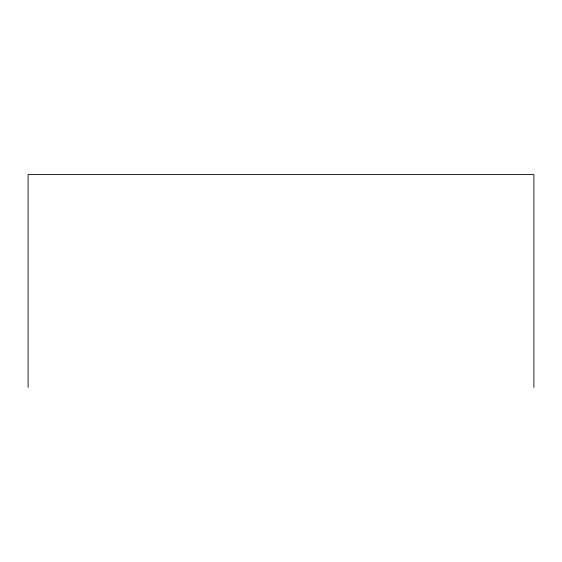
<?xml version="1.0" encoding="UTF-8"?>
<svg xmlns="http://www.w3.org/2000/svg" width="562" height="562" viewBox="0 0 562 562"><rect width="100%" height="100%" fill="white"/><g stroke="black" fill="none" stroke-linecap="round" stroke-linejoin="round"><path stroke-width="0.84" d="M533.9 387.436L533.9 174.564L28.1 174.564L28.1 387.436"/></g></svg>
